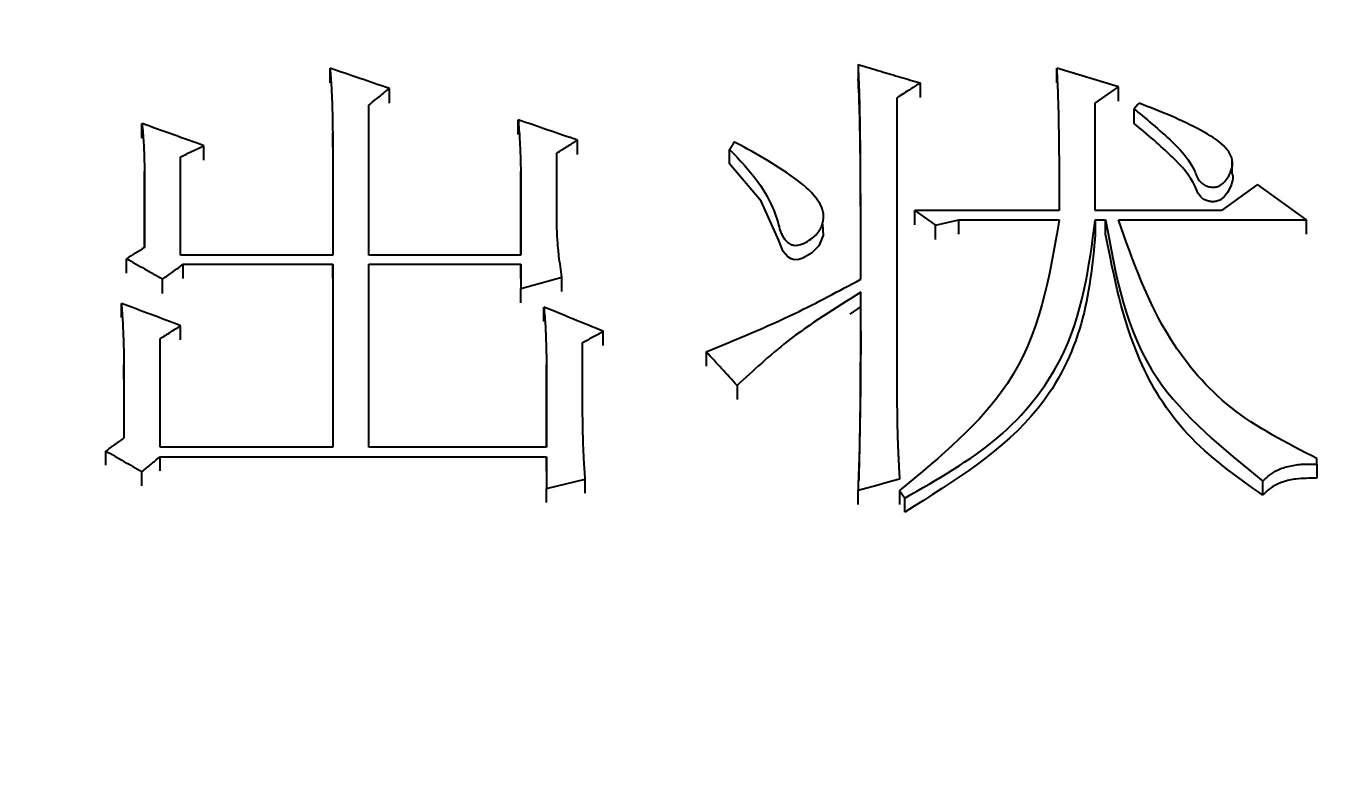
# Model space of a CAD drawing. Header units: millimetres. Extents: x 2126 to 3741, y 477 to 1658.
# Drawn here: x 2356.17 to 2361.64, y 1404.83 to 1407.95 of the extents above; entities that cross this region are included whole.
import ezdxf

# ---------------------------------------------------------------- set-up
doc = ezdxf.new("R2010")
doc.units = ezdxf.units.MM
doc.layers.add('AM_5', color=3, linetype='Continuous', lineweight=25)
doc.styles.add('SLDTEXTSTYLE1', font='txt.shx', dxfattribs={"width": 0.7, "bigfont": 'gbcbig.shx'})
doc.dimstyles.new('SLDDIMSTYLE12$0', dxfattribs={"dimtxt": 12, "dimasz": 10, "dimexe": 0, "dimexo": 0.0625, "dimgap": 0.875, "dimtad": 1, "dimdec": 1, "dimlfac": 1.8, "dimrnd": 1e-09, "dimzin": 12, "dimdsep": 46, "dimtxsty": 'SLDTEXTSTYLE1', "dimcen": 0.09, "dimdle": 8.16, "dimclrd": 3, "dimclre": 3, "dimadec": 0, "dimazin": 3, "dimtfac": 1, "dimtdec": 1, "dimtofl": 0, "dimtmove": 0, "dimatfit": 3, "dimfxl": 0, "dimfrac": 2, "dimtolj": 1, "dimlwd": 5, "dimlwe": 5, "dimarcsym": 0})

# ---------------------------------------------------------------- blocks, each defined once
blk = doc.blocks.new('*D20')
at = {"layer": 'AM_5', "color": 3, "lineweight": 5, "transparency": 16777216}
blk.add_line((2548.0333, 1555.6995), (2264.196, 1555.6995), dxfattribs=at)
at = {"layer": 'AM_5', "color": 3, "linetype": 'Continuous', "lineweight": 5, "transparency": 16777216}
for p, q in [((2264.196, 1545.6995), (2264.196, 1266.9589)), ((2595.101, 1256.9589), (2264.196, 1256.9589))]:
    blk.add_line(p, q, dxfattribs=at)
at = {"layer": 'AM_5', "color": 3, "transparency": 16777216}
for points in [[(2262.5293, 1545.6995), (2265.8627, 1545.6995), (2264.196, 1555.6995)], [(2262.5293, 1266.9589), (2265.8627, 1266.9589), (2264.196, 1256.9589)]]:
    blk.add_solid(points, dxfattribs=at)
at = {"layer": 'Defpoints', "color": 0, "transparency": 16777216}
for p in [(2548.0958, 1555.6995), (2264.196, 1256.9589), (2595.1635, 1256.9589)]:
    blk.add_point(p, dxfattribs=at)
at = {"layer": 'AM_5', "color": 0, "transparency": 16777216, "insert": (2257.321, 1403.6472), "char_height": 12, "attachment_point": 5, "rotation": 90, "style": 'SLDTEXTSTYLE1'}
blk.add_mtext('\\A1;350', dxfattribs=at)

msp = doc.modelspace()

# ---------------------------------------------------------------- linework, layer by layer
at = {"color": 7, "linetype": 'Continuous', "lineweight": 25}
for p, q in [((2357.4482, 1407.7094), (2357.4482, 1407.7706)), ((2359.6657, 1407.786), (2359.6657, 1407.7248)), ((2360.7583, 1407.6933), (2360.4987, 1407.7706)), ((2360.4987, 1407.7094), (2360.4987, 1407.7706)), ((2359.9254, 1407.7088), (2359.9254, 1407.6476)), ((2360.6609, 1407.6237), (2360.7583, 1407.6933)), ((2360.7583, 1407.6322), (2360.7583, 1407.6933)), ((2357.697, 1407.6245), (2357.697, 1407.6856)), ((2359.828, 1407.6469), (2359.828, 1406.4311)), ((2357.6105, 1406.9867), (2357.6105, 1407.616)), ((2360.6609, 1407.1737), (2360.6609, 1407.6237)), ((2360.8233, 1407.5393), (2360.8233, 1407.6006)), ((2356.6585, 1407.4777), (2356.6585, 1407.5386)), ((2358.2379, 1407.4931), (2358.2379, 1407.554)), ((2357.459, 1407.4998), (2357.459, 1406.9867)), ((2357.459, 1407.439), (2357.459, 1407.4998)), ((2356.9181, 1407.3848), (2356.9181, 1407.4456)), ((2358.4867, 1407.408), (2358.4867, 1407.4688)), ((2359.1249, 1407.369), (2359.1249, 1407.43)), ((2356.8208, 1406.9867), (2356.8208, 1407.399)), ((2358.4001, 1407.1114), (2358.4001, 1407.4145)), ((2361.2357, 1407.327), (2361.2357, 1407.388)), ((2356.6694, 1407.3369), (2356.6694, 1407.0179)), ((2356.6694, 1407.2763), (2356.6694, 1407.3369)), ((2358.2487, 1407.3369), (2358.2487, 1406.9867)), ((2358.2487, 1407.2763), (2358.2487, 1407.3369)), ((2356.6694, 1407.0179), (2356.6694, 1407.276)), ((2358.2487, 1406.9867), (2358.2487, 1407.276)), ((2361.3424, 1407.2825), (2361.191, 1407.1737)), ((2361.548, 1407.1348), (2361.3424, 1407.2825)), ((2359.515, 1407.1757), (2359.515, 1407.1793)), ((2359.9037, 1407.1737), (2359.9903, 1407.1114)), ((2360.5095, 1407.1737), (2359.9037, 1407.1737)), ((2359.9037, 1407.1133), (2359.9037, 1407.1737)), ((2361.191, 1407.1737), (2360.6609, 1407.1737)), ((2359.515, 1407.1186), (2359.515, 1407.1221)), ((2359.9903, 1407.1114), (2360.0876, 1407.1348)), ((2359.9903, 1407.0511), (2359.9903, 1407.1114)), ((2360.0876, 1407.1348), (2360.5095, 1407.1348)), ((2360.0876, 1407.0744), (2360.0876, 1407.1348)), ((2360.6609, 1407.1348), (2360.7042, 1407.1348)), ((2360.6609, 1407.1348), (2360.6609, 1407.0744)), ((2360.7042, 1407.0744), (2360.7042, 1407.1348)), ((2360.7583, 1407.1348), (2361.548, 1407.1348)), ((2361.548, 1407.0744), (2361.548, 1407.1348)), ((2357.459, 1406.9867), (2356.8208, 1406.9867)), ((2358.2487, 1406.9867), (2357.6105, 1406.9867)), ((2356.5936, 1406.911), (2356.5936, 1406.9711)), ((2356.8316, 1406.9477), (2357.459, 1406.9477)), ((2356.8316, 1406.8876), (2356.8316, 1406.9477)), ((2357.459, 1406.9477), (2357.459, 1406.1794)), ((2357.459, 1406.8876), (2357.459, 1406.9477)), ((2357.6105, 1406.9477), (2358.2487, 1406.9477)), ((2357.6105, 1406.1794), (2357.6105, 1406.9477)), ((2358.2487, 1406.9477), (2358.2487, 1406.8462)), ((2358.2487, 1406.8876), (2358.2487, 1406.9477)), ((2356.7451, 1406.8253), (2356.7451, 1406.8853)), ((2358.4218, 1406.8331), (2358.4218, 1406.8931)), ((2358.2487, 1406.7863), (2358.2487, 1406.8462)), ((2359.6766, 1406.8249), (2359.6766, 1406.8282)), ((2356.572, 1406.7238), (2356.572, 1406.7837)), ((2358.346, 1406.7082), (2358.346, 1406.768)), ((2359.6766, 1406.7703), (2359.6297, 1406.7389)), ((2356.8208, 1406.6301), (2356.8208, 1406.6898)), ((2358.5948, 1406.6066), (2358.5948, 1406.6663)), ((2356.7343, 1406.1794), (2356.7343, 1406.635)), ((2358.5083, 1406.3289), (2358.5083, 1406.6193)), ((2359.0277, 1406.58), (2359.0277, 1406.5204)), ((2356.5828, 1406.5253), (2356.5828, 1406.2188)), ((2356.5828, 1406.4658), (2356.5828, 1406.5253)), ((2358.3569, 1406.5253), (2358.3569, 1406.1794)), ((2358.3569, 1406.4658), (2358.3569, 1406.5253)), ((2358.3569, 1406.1794), (2358.3569, 1406.4654)), ((2359.1573, 1406.439), (2359.1573, 1406.3796)), ((2356.5071, 1406.1046), (2356.5071, 1406.1637)), ((2357.459, 1406.1794), (2356.7343, 1406.1794)), ((2358.3569, 1406.1794), (2357.6105, 1406.1794)), ((2356.7343, 1406.081), (2356.7343, 1406.14)), ((2358.3569, 1406.14), (2358.3569, 1406.006)), ((2358.3569, 1406.081), (2358.3569, 1406.14)), ((2361.5912, 1406.1085), (2361.5912, 1406.1322)), ((2361.5912, 1406.1085), (2361.5912, 1406.0495)), ((2356.6585, 1406.018), (2356.6585, 1406.077)), ((2358.3569, 1405.9471), (2358.3569, 1406.006)), ((2358.5191, 1405.9865), (2358.5191, 1406.0454)), ((2359.6658, 1405.9392), (2359.6658, 1405.9981)), ((2359.8388, 1405.9981), (2359.8605, 1405.9665)), ((2359.8388, 1405.9981), (2359.8388, 1405.9392)), ((2359.8388, 1405.9981), (2359.8388, 1405.9865)), ((2361.3641, 1405.9786), (2361.3641, 1406.0375))]:
    msp.add_line(p, q, dxfattribs=at)
at = {"color": 7, "linetype": 'Continuous', "lineweight": 25, "flags": 128}
for points in [[(2360.8449, 1407.6237), (2360.8394, 1407.6178), (2360.8313, 1407.6092), (2360.8233, 1407.6005)], [(2359.5146, 1407.1181), (2359.5157, 1407.1161), (2359.5181, 1407.0679), (2359.5005, 1407.0258), (2359.4688, 1406.994), (2359.4327, 1406.9731), (2359.4156, 1406.9679), (2359.3972, 1406.9669), (2359.3843, 1406.9703), (2359.3698, 1406.9793), (2359.351, 1407.0011), (2359.3325, 1407.0473), (2359.2584, 1407.213), (2359.1248, 1407.369), (2359.1248, 1407.369)], [(2358.2487, 1406.8462), (2358.3352, 1406.8696), (2358.4218, 1406.8931)], [(2356.7343, 1406.14), (2357.3681, 1406.14), (2358.3569, 1406.14)], [(2358.3569, 1406.006), (2358.438, 1406.0257), (2358.5191, 1406.0454)], [(2359.8388, 1406.0454), (2359.7915, 1406.0325), (2359.7441, 1406.0195), (2359.6658, 1405.9981)], [(2359.8605, 1405.9077), (2359.8605, 1405.9338), (2359.8605, 1405.9502), (2359.8605, 1405.9665)]]:
    msp.add_lwpolyline(points, dxfattribs=at)
at = {"color": 7, "linetype": 'Continuous', "lineweight": 25}
for points, knots in [([(2357.4482, 1407.7706), (2357.4501, 1407.7438), (2357.4539, 1407.6903), (2357.4578, 1407.6), (2357.4586, 1407.5365), (2357.459, 1407.4998)], [0, 0, 0, 0, 0.297265, 0.594541, 1, 1, 1, 1]), ([(2357.697, 1407.6856), (2357.6555, 1407.6997), (2357.5726, 1407.7281), (2357.4897, 1407.7564), (2357.4482, 1407.7706)], [0, 0, 0, 0, 0.4999994, 1, 1, 1, 1]), ([(2359.6766, 1406.8853), (2359.6765, 1406.9353), (2359.6764, 1406.9915), (2359.6763, 1407.0508), (2359.6763, 1407.0664), (2359.6763, 1407.0788), (2359.6762, 1407.0944), (2359.6762, 1407.11), (2359.6761, 1407.1349), (2359.676, 1407.1599), (2359.6759, 1407.191), (2359.6758, 1407.2159), (2359.6757, 1407.247), (2359.6756, 1407.2719), (2359.6754, 1407.3155), (2359.6751, 1407.359), (2359.6748, 1407.4211), (2359.6739, 1407.509), (2359.6728, 1407.5969), (2359.6707, 1407.6663), (2359.6698, 1407.6915), (2359.669, 1407.7104), (2359.6684, 1407.7262), (2359.6678, 1407.7388), (2359.6673, 1407.7514), (2359.6666, 1407.7671), (2359.666, 1407.7797), (2359.6657, 1407.786)], [0, 0, 0, 0, 0.165615, 0.186317, 0.196668, 0.21737, 0.227722, 0.248424, 0.269126, 0.31053, 0.331232, 0.372636, 0.393338, 0.434742, 0.455444, 0.538253, 0.579657, 0.662465, 0.831215, 0.873409, 0.894506, 0.915603, 0.9367, 0.947248, 0.957797, 0.978898, 1, 1, 1, 1]), ([(2359.6657, 1407.786), (2359.6972, 1407.7766), (2359.7563, 1407.7591), (2359.8428, 1407.7333), (2359.8978, 1407.717), (2359.9254, 1407.7088)], [0, 0, 0, 0, 0.364009, 0.682004, 1, 1, 1, 1]), ([(2360.4987, 1407.7706), (2360.5002, 1407.7432), (2360.5024, 1407.702), (2360.5053, 1407.6059), (2360.5074, 1407.5097), (2360.5082, 1407.4237), (2360.5085, 1407.3909), (2360.5086, 1407.3823), (2360.5086, 1407.3737), (2360.5087, 1407.3634), (2360.5088, 1407.353), (2360.5088, 1407.3444), (2360.5089, 1407.3358), (2360.5089, 1407.3272), (2360.509, 1407.3168), (2360.5091, 1407.3065), (2360.5091, 1407.2961), (2360.5091, 1407.2875), (2360.5092, 1407.2789), (2360.5092, 1407.2703), (2360.5092, 1407.2599), (2360.5093, 1407.2513), (2360.5093, 1407.2444), (2360.5093, 1407.2392), (2360.5093, 1407.234), (2360.5093, 1407.2289), (2360.5094, 1407.2237), (2360.5094, 1407.2185), (2360.5094, 1407.2133), (2360.5094, 1407.2081), (2360.5094, 1407.203), (2360.5094, 1407.1978), (2360.5094, 1407.1935), (2360.5095, 1407.1892), (2360.5095, 1407.1828), (2360.5095, 1407.1774), (2360.5095, 1407.1737)], [0, 0, 0, 0, 0.1383433, 0.207516, 0.4842053, 0.6225493, 0.6398422, 0.6484887, 0.6657816, 0.6830745, 0.7003674, 0.7176603, 0.7263067, 0.7435996, 0.7608926, 0.7781855, 0.7954784, 0.8127713, 0.8214177, 0.8387106, 0.8560035, 0.8732965, 0.8819429, 0.8905894, 0.8992358, 0.9078823, 0.9165287, 0.9251752, 0.9338216, 0.9424681, 0.9511145, 0.959761, 0.9684074, 0.9727307, 0.9813771, 1, 1, 1, 1]), ([(2359.6765, 1406.8852), (2359.6764, 1406.9151), (2359.6763, 1406.995), (2359.676, 1407.1245), (2359.6755, 1407.2303), (2359.6751, 1407.2987), (2359.6749, 1407.3297), (2359.6746, 1407.4043), (2359.6733, 1407.4911), (2359.671, 1407.6103), (2359.6678, 1407.6798), (2359.6657, 1407.7245)], [0, 0, 0, 0, 0.106229, 0.28391, 0.461592, 0.483802, 0.528222, 0.572642, 0.750327, 0.839168, 1, 1, 1, 1]), ([(2359.9254, 1407.7088), (2359.9122, 1407.7004), (2359.8895, 1407.686), (2359.857, 1407.6653), (2359.8377, 1407.6531), (2359.828, 1407.6469)], [0, 0, 0, 0, 0.404151, 0.702075, 1, 1, 1, 1]), ([(2357.6105, 1407.616), (2357.6249, 1407.6276), (2357.6537, 1407.6508), (2357.6826, 1407.674), (2357.697, 1407.6856)], [0, 0, 0, 0, 0.5, 1, 1, 1, 1]), ([(2360.8233, 1407.6006), (2360.8307, 1407.5945), (2360.8677, 1407.5643), (2360.9607, 1407.4838), (2361.0619, 1407.3928), (2361.0904, 1407.3048), (2361.1121, 1407.2831), (2361.1318, 1407.2738), (2361.1525, 1407.2703), (2361.1715, 1407.2725), (2361.1894, 1407.2806), (2361.2112, 1407.3009), (2361.2284, 1407.3316), (2361.2407, 1407.3689), (2361.2313, 1407.4083), (2361.1903, 1407.4609), (2361.0993, 1407.5141), (2360.979, 1407.572), (2360.8897, 1407.6065), (2360.8449, 1407.6237)], [0, 0, 0, 0, 0.025946, 0.129765, 0.338783, 0.385933, 0.404152, 0.422428, 0.440778, 0.454644, 0.468541, 0.48998, 0.535407, 0.570955, 0.607001, 0.655235, 0.757864, 0.878395, 1, 1, 1, 1]), ([(2356.6585, 1407.5386), (2356.6611, 1407.5115), (2356.6654, 1407.4645), (2356.668, 1407.3972), (2356.6689, 1407.357), (2356.6694, 1407.3369)], [0, 0, 0, 0, 0.403496, 0.701702, 1, 1, 1, 1]), ([(2356.9181, 1407.4456), (2356.8749, 1407.4611), (2356.7883, 1407.4921), (2356.7018, 1407.5231), (2356.6585, 1407.5386)], [0, 0, 0, 0, 0.499999, 1, 1, 1, 1]), ([(2358.2379, 1407.554), (2358.2401, 1407.5268), (2358.2443, 1407.477), (2358.2472, 1407.4046), (2358.2482, 1407.3595), (2358.2487, 1407.3369)], [0, 0, 0, 0, 0.37761, 0.688762, 1, 1, 1, 1]), ([(2358.4867, 1407.4688), (2358.4452, 1407.483), (2358.3623, 1407.5114), (2358.2793, 1407.5398), (2358.2379, 1407.554)], [0, 0, 0, 0, 0.499999, 1, 1, 1, 1]), ([(2361.2355, 1407.3267), (2361.2357, 1407.3264), (2361.2409, 1407.3151), (2361.2336, 1407.282), (2361.2159, 1407.2449), (2361.1888, 1407.2185), (2361.1674, 1407.2107), (2361.1495, 1407.2099), (2361.131, 1407.2135), (2361.1129, 1407.2218), (2361.0921, 1407.2416), (2361.0693, 1407.3081), (2360.9758, 1407.4124), (2360.8787, 1407.4932), (2360.8233, 1407.5393)], [0, 0, 0, 0, 0.001631, 0.062853, 0.163889, 0.211021, 0.234976, 0.258905, 0.283733, 0.31285, 0.343972, 0.415614, 0.666074, 1, 1, 1, 1]), ([(2356.8208, 1407.399), (2356.837, 1407.4068), (2356.8695, 1407.4223), (2356.9019, 1407.4378), (2356.9181, 1407.4456)], [0, 0, 0, 0, 0.500001, 1, 1, 1, 1]), ([(2358.4001, 1407.4145), (2358.4145, 1407.4236), (2358.4434, 1407.4417), (2358.4722, 1407.4598), (2358.4867, 1407.4688)], [0, 0, 0, 0, 0.500001, 1, 1, 1, 1]), ([(2359.1248, 1407.43), (2359.1656, 1407.3877), (2359.2571, 1407.2927), (2359.3194, 1407.1684), (2359.3379, 1407.0857), (2359.3506, 1407.0609), (2359.3635, 1407.0439), (2359.38, 1407.0322), (2359.3936, 1407.0273), (2359.4099, 1407.0267), (2359.4336, 1407.0326), (2359.4672, 1407.0511), (2359.5034, 1407.0835), (2359.5211, 1407.1281), (2359.52, 1407.1729), (2359.489, 1407.2353), (2359.4064, 1407.3061), (2359.2868, 1407.3845), (2359.1956, 1407.4343), (2359.1483, 1407.4601), (2359.1465, 1407.4611)], [0, 0, 0, 0, 0.1480931, 0.3328619, 0.3646978, 0.380614, 0.4069728, 0.4189651, 0.429085, 0.4392395, 0.4542826, 0.4830923, 0.5286093, 0.5720408, 0.6096716, 0.6511146, 0.7557311, 0.8730506, 0.9951641, 1, 1, 1, 1]), ([(2359.1465, 1407.4611), (2359.1447, 1407.4584), (2359.1401, 1407.4519), (2359.1329, 1407.4416), (2359.1275, 1407.4339), (2359.1249, 1407.43)], [0, 0, 0, 0, 0.256452, 0.628226, 1, 1, 1, 1]), ([(2358.4218, 1406.8931), (2358.4172, 1406.9231), (2358.4095, 1406.9744), (2358.4025, 1407.0472), (2358.4009, 1407.09), (2358.4001, 1407.1114)], [0, 0, 0, 0, 0.413286, 0.706431, 1, 1, 1, 1]), ([(2360.5095, 1407.1348), (2360.4684, 1406.8933), (2360.3941, 1406.4563), (2360.0104, 1406.1397), (2359.8388, 1405.9981)], [0, 0, 0, 0, 0.552698, 1, 1, 1, 1]), ([(2359.8605, 1405.9665), (2359.9985, 1406.0446), (2360.2704, 1406.1983), (2360.5908, 1406.6043), (2360.6345, 1406.9348), (2360.6609, 1407.1348)], [0, 0, 0, 0, 0.289357, 0.569882, 1, 1, 1, 1]), ([(2360.7042, 1407.1348), (2360.746, 1406.9006), (2360.8214, 1406.4774), (2361.1966, 1406.1733), (2361.3641, 1406.0375)], [0, 0, 0, 0, 0.55346, 1, 1, 1, 1]), ([(2361.5912, 1406.1322), (2361.4643, 1406.1974), (2361.2139, 1406.3259), (2360.9175, 1406.679), (2360.8184, 1406.9628), (2360.7583, 1407.1348)], [0, 0, 0, 0, 0.288413, 0.568681, 1, 1, 1, 1]), ([(2360.6609, 1407.0741), (2360.6488, 1406.9482), (2360.6244, 1406.695), (2360.4089, 1406.2496), (2360.07, 1406.0381), (2359.8605, 1405.9074)], [0, 0, 0, 0, 0.274338, 0.5515, 1, 1, 1, 1]), ([(2361.3641, 1405.9783), (2361.2511, 1406.0588), (2361.028, 1406.2177), (2360.7959, 1406.6027), (2360.7389, 1406.8959), (2360.7042, 1407.0741)], [0, 0, 0, 0, 0.287076, 0.566904, 1, 1, 1, 1]), ([(2356.6694, 1407.0179), (2356.6567, 1407.0101), (2356.6315, 1406.9945), (2356.6063, 1406.9789), (2356.5936, 1406.9711)], [0, 0, 0, 0, 0.5, 1, 1, 1, 1]), ([(2356.5936, 1406.9711), (2356.6189, 1406.9568), (2356.6694, 1406.9282), (2356.7198, 1406.8996), (2356.7451, 1406.8853)], [0, 0, 0, 0, 0.499999, 1, 1, 1, 1]), ([(2356.7451, 1406.8853), (2356.7595, 1406.8957), (2356.7883, 1406.9165), (2356.8172, 1406.9373), (2356.8316, 1406.9477)], [0, 0, 0, 0, 0.499999, 1, 1, 1, 1]), ([(2359.0277, 1406.58), (2359.1531, 1406.6318), (2359.3766, 1406.724), (2359.5851, 1406.8361), (2359.6766, 1406.8853)], [0, 0, 0, 0, 0.561153, 1, 1, 1, 1]), ([(2359.6766, 1406.8306), (2359.5701, 1406.7645), (2359.3813, 1406.6473), (2359.2253, 1406.5023), (2359.1573, 1406.439)], [0, 0, 0, 0, 0.563978, 1, 1, 1, 1]), ([(2359.6658, 1405.9981), (2359.666, 1406.0041), (2359.6665, 1406.0161), (2359.667, 1406.031), (2359.6676, 1406.046), (2359.6681, 1406.0579), (2359.6686, 1406.0729), (2359.669, 1406.0849), (2359.6696, 1406.0998), (2359.67, 1406.1118), (2359.6704, 1406.1267), (2359.6708, 1406.1387), (2359.6711, 1406.1507), (2359.6715, 1406.1626), (2359.672, 1406.1835), (2359.6732, 1406.2493), (2359.6745, 1406.3209), (2359.6751, 1406.4283), (2359.6755, 1406.4938), (2359.6758, 1406.5533), (2359.6759, 1406.5682), (2359.6759, 1406.5801), (2359.676, 1406.592), (2359.676, 1406.6039), (2359.676, 1406.6188), (2359.6761, 1406.6307), (2359.6761, 1406.6455), (2359.6762, 1406.6574), (2359.6762, 1406.6723), (2359.6762, 1406.6841), (2359.6763, 1406.699), (2359.6763, 1406.7109), (2359.6763, 1406.7228), (2359.6764, 1406.7346), (2359.6764, 1406.7465), (2359.6764, 1406.7569), (2359.6764, 1406.7643), (2359.6764, 1406.7703), (2359.6765, 1406.7777), (2359.6765, 1406.7836), (2359.6765, 1406.7895), (2359.6765, 1406.7955), (2359.6765, 1406.8014), (2359.6765, 1406.8088), (2359.6765, 1406.8148), (2359.6766, 1406.8225), (2359.6766, 1406.8273), (2359.6766, 1406.8306)], [0, 0, 0, 0, 0.021479, 0.042959, 0.053699, 0.075178, 0.085918, 0.107397, 0.118137, 0.139616, 0.150356, 0.171836, 0.182575, 0.193315, 0.214795, 0.257754, 0.42959, 0.472549, 0.644384, 0.665864, 0.687343, 0.698083, 0.708823, 0.730302, 0.741042, 0.762521, 0.773261, 0.79474, 0.80548, 0.82696, 0.837699, 0.859179, 0.869918, 0.880658, 0.902138, 0.912877, 0.918247, 0.928987, 0.934357, 0.945097, 0.950466, 0.955836, 0.966576, 0.971946, 0.982686, 0.988055, 1, 1, 1, 1]), ([(2356.572, 1406.7837), (2356.574, 1406.7564), (2356.5781, 1406.6997), (2356.5814, 1406.6136), (2356.5823, 1406.5547), (2356.5828, 1406.5253)], [0, 0, 0, 0, 0.317984, 0.658934, 1, 1, 1, 1]), ([(2356.8208, 1406.6898), (2356.7793, 1406.7055), (2356.6964, 1406.7368), (2356.6135, 1406.7681), (2356.572, 1406.7837)], [0, 0, 0, 0, 0.499999, 1, 1, 1, 1]), ([(2358.346, 1406.768), (2358.3482, 1406.7407), (2358.3524, 1406.6867), (2358.3554, 1406.6058), (2358.3564, 1406.5521), (2358.3569, 1406.5253)], [0, 0, 0, 0, 0.338229, 0.669059, 1, 1, 1, 1]), ([(2358.5948, 1406.6663), (2358.5534, 1406.6833), (2358.4704, 1406.7172), (2358.3875, 1406.7511), (2358.346, 1406.768)], [0, 0, 0, 0, 0.499999, 1, 1, 1, 1]), ([(2356.7343, 1406.635), (2356.7487, 1406.6441), (2356.7775, 1406.6624), (2356.8064, 1406.6807), (2356.8208, 1406.6898)], [0, 0, 0, 0, 0.500001, 1, 1, 1, 1]), ([(2358.5083, 1406.6193), (2358.5227, 1406.6272), (2358.5516, 1406.6428), (2358.5804, 1406.6585), (2358.5948, 1406.6663)], [0, 0, 0, 0, 0.5000008, 1, 1, 1, 1]), ([(2359.6762, 1406.669), (2359.6756, 1406.5483), (2359.6747, 1406.373), (2359.6707, 1406.1753), (2359.6685, 1406.0872), (2359.6675, 1406.0496), (2359.6674, 1406.0423), (2359.6673, 1406.0397), (2359.6673, 1406.0394), (2359.6673, 1406.0393)], [0, 0, 0, 0, 0.550092, 0.798339, 0.953196, 0.981605, 0.991175, 0.997773, 1, 1, 1, 1]), ([(2359.1573, 1406.439), (2359.1357, 1406.4625), (2359.0925, 1406.5096), (2359.0493, 1406.5565), (2359.0277, 1406.58)], [0, 0, 0, 0, 0.5, 1, 1, 1, 1]), ([(2359.828, 1406.4311), (2359.8281, 1406.3954), (2359.8281, 1406.3508), (2359.8287, 1406.3017), (2359.829, 1406.286), (2359.8291, 1406.2771), (2359.8293, 1406.2704), (2359.8294, 1406.2637), (2359.8295, 1406.2581), (2359.8297, 1406.2525), (2359.8298, 1406.2469), (2359.83, 1406.2402), (2359.8302, 1406.2335), (2359.8304, 1406.2279), (2359.8305, 1406.2224), (2359.8307, 1406.2168), (2359.831, 1406.2101), (2359.8312, 1406.2034), (2359.8314, 1406.1967), (2359.8317, 1406.1911), (2359.8319, 1406.1855), (2359.8321, 1406.1799), (2359.8324, 1406.1732), (2359.8326, 1406.1676), (2359.8329, 1406.162), (2359.8331, 1406.1564), (2359.8335, 1406.1497), (2359.8338, 1406.143), (2359.834, 1406.1374), (2359.8343, 1406.1318), (2359.8346, 1406.1262), (2359.8349, 1406.1195), (2359.8353, 1406.1128), (2359.8355, 1406.1072), (2359.8358, 1406.1016), (2359.8361, 1406.096), (2359.8365, 1406.0893), (2359.8368, 1406.0826), (2359.8371, 1406.077), (2359.8374, 1406.0714), (2359.8377, 1406.0658), (2359.8381, 1406.0591), (2359.8385, 1406.0523), (2359.8387, 1406.0477), (2359.8388, 1406.0454)], [0, 0, 0, 0, 0.2780678, 0.3475847, 0.3823431, 0.3997222, 0.4171014, 0.4344806, 0.4518598, 0.4605494, 0.4779286, 0.4953078, 0.512687, 0.5300662, 0.5387558, 0.556135, 0.5735142, 0.5908934, 0.6082725, 0.6256517, 0.6343413, 0.6517205, 0.6690997, 0.6864789, 0.6951685, 0.7125477, 0.7299269, 0.7473061, 0.7646853, 0.7733748, 0.790754, 0.8081332, 0.8255124, 0.8428916, 0.8515812, 0.8689604, 0.8863396, 0.9037188, 0.921098, 0.9297875, 0.9471667, 0.9645459, 0.9822729, 1, 1, 1, 1]), ([(2358.5191, 1406.0454), (2358.5173, 1406.0726), (2358.5137, 1406.1269), (2358.5096, 1406.2214), (2358.5088, 1406.2887), (2358.5083, 1406.3289)], [0, 0, 0, 0, 0.2871523, 0.5743157, 1, 1, 1, 1]), ([(2356.5828, 1406.2188), (2356.5702, 1406.2096), (2356.545, 1406.1913), (2356.5197, 1406.1729), (2356.5071, 1406.1637)], [0, 0, 0, 0, 0.5, 1, 1, 1, 1]), ([(2356.5071, 1406.1637), (2356.5323, 1406.1492), (2356.5828, 1406.1204), (2356.6333, 1406.0914), (2356.6585, 1406.077)], [0, 0, 0, 0, 0.499999, 1, 1, 1, 1]), ([(2356.6585, 1406.077), (2356.6712, 1406.0875), (2356.6964, 1406.1085), (2356.7216, 1406.1295), (2356.7343, 1406.14)], [0, 0, 0, 0, 0.4999988, 1, 1, 1, 1]), ([(2361.3641, 1406.0375), (2361.3828, 1406.0549), (2361.4141, 1406.0839), (2361.4773, 1406.1024), (2361.5337, 1406.11), (2361.5721, 1406.109), (2361.5912, 1406.1085)], [0, 0, 0, 0, 0.328875, 0.550213, 0.774687, 1, 1, 1, 1]), ([(2361.5912, 1406.0492), (2361.5615, 1406.0495), (2361.5128, 1406.05), (2361.4475, 1406.0357), (2361.3982, 1406.0131), (2361.3753, 1405.9898), (2361.3641, 1405.9783)], [0, 0, 0, 0, 0.347094, 0.570106, 0.788274, 1, 1, 1, 1])]:
    msp.add_open_spline(points, degree=3, knots=knots, dxfattribs=at)

# ---------------------------------------------------------------- dimensions: what is measured, and where the dimension line sits
at = {"layer": 'AM_5'}
dim = msp.add_linear_dim(base=(2264.196, 1256.9589), p1=(2548.0958, 1555.6995), p2=(2595.1635, 1256.9589), angle=90, text='350', dimstyle='SLDDIMSTYLE12$0', override={"dimlfac": 1}, dxfattribs=at)
dim.commit()
dim.dimension.update_dxf_attribs({"geometry": '*D20', "text_midpoint": (2264.196, 1403.6472), "dimtype": 160})

doc.saveas('drawing.dxf')
